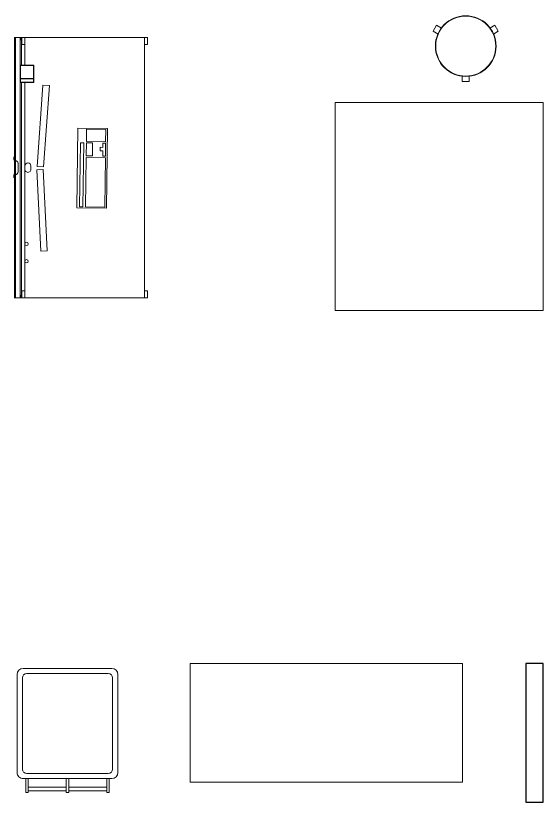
# Model space of a CAD drawing. Header units: millimetres. Extents: x -64292 to 329, y -3854 to 56761.
# Drawn here: x -17471 to -14431, y 1686 to 6221 of the extents above; entities that cross this region are included whole.
import ezdxf

# ---------------------------------------------------------------- set-up
doc = ezdxf.new("R2010")
doc.units = ezdxf.units.MM
doc.header["$MEASUREMENT"] = 0
for name, color, linetype, lineweight in [('A-GENM', 13, 'Continuous', 13), ('E-ELEC-EQPM', 71, 'Continuous', 13), ('I-FURN', 30, 'Continuous', 13), ('I-WALL', 2, 'Continuous', 13), ('Q-SPCQ', 91, 'Continuous', 13)]:
    doc.layers.add(name, color=color, linetype=linetype, lineweight=lineweight)

# ---------------------------------------------------------------- blocks, each defined once
blk = doc.blocks.new('BVN_Equipment_Printer C5575 MFD_EX-017 - BVN_Equipment_Printer C5575 MFD_EX-017-3152319-GA PLAN - LEVEL 11')
at = {"layer": 'E-ELEC-EQPM'}
for p, q in [((860, 314.5), (-710, 314.5)), ((-710, 314.5), (-710, -370.5)), ((860, -370.5), (860, 314.5)), ((-710, -370.5), (860, -370.5))]:
    blk.add_line(p, q, dxfattribs=at)
blk = doc.blocks.new('Wheelie Bin_All Sizes - 240L Standard-2272562-GA PLAN - LEVEL 11')
at = {"layer": 'A-GENM'}
for p, q in [((-226, 357.5), (-240, 357.5)), ((-240, 325.5), (-240, 357.5)), ((-240, 277.5), (-240, 325.5)), ((-226, 357.5), (-226, 325.5)), ((-7, 347.5), (-226, 347.5)), ((-226, 327.5), (-7, 327.5)), ((-226, 325.5), (-226, 277.5)), ((7, 357.5), (-7, 357.5)), ((-7, 325.5), (-7, 357.5)), ((-7, 277.5), (-7, 325.5)), ((7, 357.5), (7, 325.5)), ((226, 347.5), (7, 347.5)), ((7, 327.5), (226, 327.5)), ((7, 325.5), (7, 277.5)), ((240, 357.5), (226, 357.5)), ((226, 325.5), (226, 357.5)), ((226, 277.5), (226, 325.5)), ((240, 357.5), (240, 325.5)), ((240, 325.5), (240, 277.5)), ((255, 277.5), (-255, 277.5)), ((-240, 277.5), (-226, 277.5)), ((-7, 277.5), (7, 277.5)), ((240, 277.5), (226, 277.5)), ((-290, 242.5), (-290, -322.5)), ((235, 247.5), (-235, 247.5)), ((290, -322.5), (290, 242.5)), ((-260, 222.5), (-260, -302.5)), ((260, -302.5), (260, 222.5)), ((-255, -357.5), (255, -357.5)), ((-235, -327.5), (235, -327.5))]:
    blk.add_line(p, q, dxfattribs=at)
for centre, radius, start, end in [((-255, 242.5), 35, 90, 180), ((255, 242.5), 35, 360, 90), ((-235, 222.5), 25, 90, 180), ((235, 222.5), 25, 360, 90), ((-235, -302.5), 25, 180, 270), ((235, -302.5), 25, 270, 360), ((-255, -322.5), 35, 180, 270), ((255, -322.5), 35, 270, 360)]:
    blk.add_arc(centre, radius, start, end, dxfattribs=at)
blk = doc.blocks.new('Existing Furniture_Aalto Stool 60_EC4 - EC4A-10015315-GA PLAN - LEVEL 11')
at = {"layer": 'I-FURN'}
for p, q in [((-167.5, 119.8), (-187.5, 85.2)), ((-167.5, 119.8), (-139.6, 103.7)), ((139.6, 103.7), (167.5, 119.8)), ((187.5, 85.2), (167.5, 119.8)), ((-159.6, 69.1), (-187.5, 85.2)), ((187.5, 85.2), (159.6, 69.1)), ((-20, -205), (-20, -172.8)), ((20, -172.8), (20, -205)), ((-20, -205), (20, -205))]:
    blk.add_line(p, q, dxfattribs=at)
for radius, start, end in [(175, 0, 180), (173, 0, 180), (173, 0, 180), (175, 180, 360), (173, 180, 360), (173, 180, 360)]:
    blk.add_arc((0, 0), radius, start, end, dxfattribs=at)
blk = doc.blocks.new('New Furniture_Team Table_NT1 - NT1-9512384-GA PLAN - LEVEL 11')
at = {"layer": 'I-FURN'}
for p, q in [((600, 600), (-600, 600)), ((-600, 600), (-600, -600)), ((600, -600), (600, 600)), ((-600, -600), (600, -600))]:
    blk.add_line(p, q, dxfattribs=at)
blk = doc.blocks.new('Workstatio_3 - Workstatio_3-V311-GA PLAN - LEVEL 11')
at = {"layer": 'I-FURN'}
for p, q in [((-665.3, 767.5), (-705.3, 767.5)), ((-705.3, 750.1), (-705.3, 767.5)), ((794.7, 750), (-705.3, 750)), ((-705.3, 750), (-705.3, 60)), ((-665.3, 767.5), (-665.3, 750.1)), ((794.7, 767.5), (754.7, 767.5)), ((754.7, 750.1), (754.7, 767.5)), ((794.7, 767.5), (794.7, 750.1)), ((794.7, 60), (794.7, 750)), ((-183.1, 366.1), (-180.7, 536.1)), ((279.2, 529.7), (-180.7, 536.1)), ((279.2, 529.7), (276.9, 359.7)), ((-183.1, 366.1), (276.9, 359.7)), ((-431.3, 164.7), (-428.6, 201.7)), ((-428.6, 201.7), (40.1, 168)), ((54.8, 166), (524.1, 189.4)), ((526, 152.3), (524.1, 189.4)), ((37.4, 131), (-431.3, 164.7)), ((37.4, 131), (40.1, 168)), ((56.6, 129), (54.8, 166)), ((526, 152.3), (56.6, 129)), ((-445.3, 112.5), (-545.3, 112.5)), ((-545.3, 112.5), (-545.3, 32.5)), ((-543.3, 34.5), (-543.3, 110.5)), ((-543.3, 110.5), (-468.3, 110.5)), ((-468.3, 110.5), (-468.3, 34.5)), ((-466.3, 34.5), (-466.3, 110.5)), ((-466.3, 110.5), (-447.3, 110.5)), ((-447.3, 110.5), (-447.3, 34.5)), ((-445.3, 32.5), (-445.3, 112.5)), ((54.7, 95), (34.7, 95)), ((-705.3, 60), (-545.3, 60)), ((-705.3, 42.5), (-705.3, 59.9)), ((-665.3, 59.9), (-665.3, 42.5)), ((-445.3, 60), (34.7, 60)), ((34.7, 60), (54.7, 60)), ((54.7, 60), (794.7, 60)), ((754.7, 42.5), (754.7, 59.9)), ((794.7, 59.9), (794.7, 42.5)), ((-705.3, 42.5), (-665.3, 42.5)), ((-705.3, 40), (-705.3, 34)), ((-705.3, 40), (-690.3, 40)), ((-705.3, 6), (-705.3, 34)), ((-702.3, 34), (-705.3, 34)), ((-705.3, 6), (-705.3, 0)), ((-705.3, 6), (-702.3, 6)), ((-702.3, 34), (-545.3, 34)), ((791.7, 6), (-702.3, 6)), ((-690.3, 40), (-545.1, 40)), ((779.7, 0), (-690.3, 0)), ((-545.3, 32.5), (-445.3, 32.5)), ((-468.3, 34.5), (-543.3, 34.5)), ((-447.3, 34.5), (-466.3, 34.5)), ((-462.5, 34), (-461, 34)), ((-445.5, 40), (779.7, 40)), ((-445.3, 34), (791.7, 34)), ((4.7, 0), (4.7, -0.8)), ((19.7, 21), (69.7, 21)), ((754.7, 42.5), (794.7, 42.5)), ((779.7, 40), (794.7, 40)), ((783.6, 0), (779.7, 0)), ((794.7, 0), (779.7, 0)), ((794.7, 34), (791.7, 34)), ((791.7, 6), (794.7, 6)), ((794.7, 34), (794.7, 40)), ((794.7, 34), (794.7, 6)), ((794.7, 0), (794.7, 6)), ((794.7, 0), (794.7, -0.8)), ((-690.3, 0), (-705.3, 0)), ((-705.3, -0.8), (-705.3, 0)), ((-690.3, 0), (-694.2, 0)), ((-18.3, -3.1), (1.7, -3.1)), ((84.7, -0.8), (84.7, 0)), ((84.7, -3.1), (104.3, -3.1))]:
    blk.add_line(p, q, dxfattribs=at)
at = {"layer": 'I-FURN', "flags": 128}
for points in [[(-702.3, 34), (-702.2, 34), (-702.1, 34), (-702, 34), (-701.9, 34), (-701.7, 34), (-701.6, 34.1), (-701.5, 34.1), (-701.2, 34.1), (-701.1, 34.2), (-700.9, 34.2), (-700.7, 34.3), (-700.5, 34.3), (-700.4, 34.4), (-700.1, 34.5), (-699.8, 34.6), (-699.7, 34.6), (-699.5, 34.7), (-699.2, 34.9), (-698.9, 35), (-698.4, 35.2), (-698.1, 35.3), (-698, 35.4), (-697.6, 35.6), (-697.4, 35.7), (-697, 35.9), (-696.6, 36.2), (-696.3, 36.3), (-695.8, 36.6), (-695.2, 37), (-694.8, 37.2), (-694, 37.7), (-693.4, 38.1), (-693, 38.3), (-692.1, 38.8), (-690.3, 40)], [(-690.3, 0), (-692.1, 1.2), (-693, 1.7), (-693.4, 1.9), (-694, 2.3), (-694.8, 2.8), (-695.2, 3), (-695.8, 3.4), (-696.3, 3.7), (-696.6, 3.8), (-697, 4.1), (-697.4, 4.3), (-697.6, 4.4), (-698, 4.6), (-698.1, 4.7), (-698.4, 4.8), (-698.8, 5), (-699, 5.1), (-699.3, 5.2), (-699.5, 5.3), (-699.6, 5.3), (-699.8, 5.4), (-700.1, 5.5), (-700.3, 5.6), (-700.4, 5.6), (-700.6, 5.7), (-700.9, 5.8), (-701.1, 5.8), (-701.2, 5.8), (-701.3, 5.9), (-701.5, 5.9), (-701.7, 6), (-701.8, 6), (-702, 6), (-702, 6), (-702.1, 6), (-702.3, 6)], [(779.7, 40), (781.5, 38.8), (782.4, 38.3), (782.8, 38.1), (783.4, 37.7), (784.2, 37.2), (784.6, 37), (785.2, 36.6), (785.7, 36.3), (786, 36.2), (786.4, 35.9), (786.8, 35.7), (787, 35.6), (787.4, 35.4), (787.5, 35.3), (787.8, 35.2), (788.2, 35), (788.4, 34.9), (788.7, 34.8), (788.9, 34.7), (789, 34.7), (789.2, 34.6), (789.5, 34.5), (789.7, 34.4), (789.8, 34.4), (790, 34.3), (790.3, 34.2), (790.5, 34.2), (790.6, 34.2), (790.7, 34.1), (790.9, 34.1), (791.1, 34), (791.2, 34), (791.4, 34), (791.4, 34), (791.6, 34), (791.7, 34)], [(791.7, 6), (791.6, 6), (791.5, 6), (791.4, 6), (791.3, 6), (791.1, 6), (791, 5.9), (790.9, 5.9), (790.6, 5.9), (790.5, 5.8), (790.3, 5.8), (790.1, 5.7), (789.9, 5.7), (789.8, 5.6), (789.5, 5.5), (789.2, 5.4), (789.1, 5.4), (788.9, 5.3), (788.6, 5.1), (788.3, 5), (787.8, 4.8), (787.5, 4.7), (787.4, 4.6), (787, 4.4), (786.8, 4.3), (786.4, 4.1), (786, 3.8), (785.7, 3.7), (785.2, 3.4), (784.6, 3), (784.2, 2.8), (783.4, 2.3), (782.8, 1.9), (782.4, 1.7), (781.5, 1.2), (779.7, 0)]]:
    blk.add_lwpolyline(points, dxfattribs=at)
at = {"layer": 'I-FURN'}
for centre, radius, start, end in [((34.7, 77.5), 17.5, 90, 270), ((54.7, 77.5), 17.5, 270, 90), ((484.7, 70), 10, 0, 180), ((484.7, 70), 10, 180, 360), ((584.7, 70), 10, 0, 180), ((584.7, 70), 10, 180, 360), ((19.7, 6), 15, 90, 180), ((69.7, 6), 15, 360, 90)]:
    blk.add_arc(centre, radius, start, end, dxfattribs=at)
at = {"layer": 'Q-SPCQ'}
for p, q in [((-176.3, 416.3), (-174.8, 526.3)), ((-104.8, 525.3), (-174.8, 526.3)), ((-106.3, 415.3), (-104.8, 525.3)), ((-97, 525.2), (-97.2, 510.2)), ((-97.2, 510.2), (-72.2, 509.8)), ((-22, 524.2), (-97, 525.2)), ((-72.2, 509.8), (-72.4, 494.8)), ((-52.4, 494.6), (-52.2, 509.6)), ((-52.2, 509.6), (-22.2, 509.2)), ((-22.2, 509.2), (-22, 524.2)), ((-12, 524), (-13.5, 414)), ((273, 520.1), (-12, 524)), ((271.5, 410.1), (273, 520.1)), ((-72.4, 494.8), (-52.4, 494.6)), ((-176.3, 416.3), (-106.3, 415.3)), ((-98.5, 415.2), (-98, 450.2)), ((-23.5, 414.2), (-98.5, 415.2)), ((-98, 450.2), (-23, 449.2)), ((-23, 449.2), (-23.5, 414.2)), ((-13.5, 414), (271.5, 410.1)), ((-99, 380.2), (-98.7, 400.2)), ((271, 375.1), (-99, 380.2)), ((-98.7, 400.2), (271.3, 395.1)), ((271.3, 395.1), (271, 375.1))]:
    blk.add_line(p, q, dxfattribs=at)

msp = doc.modelspace()

# ---------------------------------------------------------------- linework, layer by layer
at = {"layer": 'I-WALL', "lineweight": 30}
for p, q in [((-14431.2, 2485.7), (-14531.2, 2485.7)), ((-14531.2, 2485.7), (-14531.2, 1685.7)), ((-14431.2, 1685.7), (-14431.2, 2485.7)), ((-14531.2, 1685.7), (-14431.2, 1685.7))]:
    msp.add_line(p, q, dxfattribs=at)

# ---------------------------------------------------------------- block references
at = {"layer": 'A-GENM', "rotation": 180}
msp.add_blockref('Wheelie Bin_All Sizes - 240L Standard-2272562-GA PLAN - LEVEL 11', (-17172.6, 2100), dxfattribs=at)
at = {"layer": 'E-ELEC-EQPM', "rotation": 180}
msp.add_blockref('BVN_Equipment_Printer C5575 MFD_EX-017 - BVN_Equipment_Printer C5575 MFD_EX-017-3152319-GA PLAN - LEVEL 11', (-15606.2, 2115.2), dxfattribs=at)
at = {"layer": 'I-FURN'}
msp.add_blockref('Existing Furniture_Aalto Stool 60_EC4 - EC4A-10015315-GA PLAN - LEVEL 11', (-14878, 6046), dxfattribs=at)
for name, p, rotation in [('Workstatio_3 - Workstatio_3-V311-GA PLAN - LEVEL 11', (-17478.5, 5389.9), 269.9999999999997), ('New Furniture_Team Table_NT1 - NT1-9512384-GA PLAN - LEVEL 11', (-15031.2, 5121.4), 270.0000000000001)]:
    msp.add_blockref(name, p, dxfattribs=dict(at, rotation=rotation))

doc.saveas('drawing.dxf')
